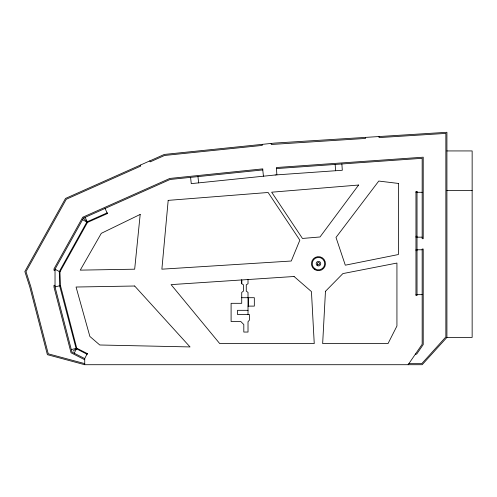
<?xml version="1.0" encoding="UTF-8"?>
<svg xmlns="http://www.w3.org/2000/svg" width="497" height="497" viewBox="0 0 497 497"><rect width="100%" height="100%" fill="white"/><g stroke="black" fill="none" stroke-linecap="round" stroke-linejoin="round"><path stroke-width="0.75" d="M241.722 283.744L241.722 279.954L241.722 283.744L243.462 284.793L243.462 291.105L241.722 292.416L241.722 303.313L231.099 303.313L231.099 321.534L240.809 321.534L243.81 324.535L243.81 332.052L248.015 332.052L248.015 321.714L249.419 320.136L249.419 314.526L237.504 314.526L237.504 310.321L248.015 310.321M74.196 353.205L76.737 348.211L60.454 285.539L59.926 271.915L87.478 222.42L107.545 213.48L107.259 212.84L86.963 221.867L59.298 271.567L59.64 285.75L60.51 285.75M76.675 348.95L76.066 348.385L76.675 348.95L76.718 348.136L76.122 348.59L87.199 354.318L87.522 353.696L76.737 348.211L71.307 349.621M84.726 364.711L47.389 354.672L29.795 286.949L24.85 271.53L65.529 198.433L164.29 154.443L274.717 143.074L446.915 132.289L446.915 337.407L422.17 364.711L84.726 364.711L84.726 358.561L87.267 353.566M84.726 358.561L71.941 352.062L55.03 286.949L55.03 269.188L83.49 218.059L170.111 179.473L262.783 169.931L262.783 168.874L169.837 178.442L82.738 217.239L53.98 268.914L53.98 270.3L55.03 270.3M408.136 364.711L422.17 344.253L422.17 249.034L423.22 249.034L423.22 344.583L416.679 354.119L415.399 354.119M87.665 222.333L87.304 222.724L86.963 221.867L87.379 221.693L87.665 222.333L87.192 221.78M73.14 351.099L76.737 348.211M76.992 348.335L76.122 348.59L59.64 285.75M55.03 286.949L60.454 285.539M275.363 174.975L191.246 183.635L190.6 177.361M276.425 168.582L422.17 158.313L422.17 238.703L423.22 238.703L423.22 157.189L276.425 167.526L276.866 174.869M275.158 174.987L342.309 170.26L341.868 163.973M446.915 150.933L472.15 150.933L472.15 337.407L446.915 337.407M446.915 190.624L472.15 190.624M415.964 192.296L422.17 192.296M415.964 236.274L417.02 236.274M415.964 237.168L422.17 237.168M415.964 249.786L422.17 249.786M415.964 250.674L417.02 250.674M55.03 285.321L53.98 285.321L53.98 287.086L71.046 352.783L84.726 359.741M415.964 294.653L422.17 294.653M241.722 297.703L254.327 297.703L254.327 306.115L248.015 306.115M408.857 363.661L421.773 363.661L445.865 336.929L445.865 133.407L379.062 137.594L379.062 136.538M84.726 363.624L48.252 353.814L30.808 286.657L25.993 271.642L66.281 199.247L140.738 166.085L140.297 165.128M82.577 219.693L87.478 222.42L85.198 217.295M59.41 271.362L60.038 271.716M55.03 269.188L59.926 271.915M83.49 218.059L87.478 222.42M149.734 160.929L150.28 161.836L164.563 155.474L262.248 145.416L262.248 144.354M105.078 208.442L107.358 213.561M271.176 143.44L271.281 144.484L365.5 138.439L365.5 137.389M262.783 169.931L263.429 176.205M197.968 176.603L198.614 182.877M335.158 164.445L335.605 170.732M248.469 297.703L248.469 306.115M248.015 279.538L248.015 283.744L246.263 284.793L246.263 291.105L248.015 292.416L248.015 314.526M398.476 183.449L398.389 254.532L345.303 265.187L336.003 237.442L378.77 181.057L398.476 183.449M325.46 291.31L322.659 343.57L388.033 343.57L396.935 326.007L396.935 263.056L342.887 273.592L325.46 291.31M168.191 200.372L161.879 269.175L291.273 261.018L299.846 240.175L268.107 192.488L168.191 200.372M140.185 214.431L134.675 269.188L80.259 270.132L101.295 233.335L140.185 214.431M358.61 185.033L320.006 236.976L302.443 238.448L271.654 192.196L358.61 185.033M294.069 276.494L171.074 284.619L219.711 343.57L314.247 343.57L311.445 291.602L294.069 276.494M134.675 286.011L76.06 287.024L89.876 336.457L99.767 344.993L190.034 346.931L134.675 286.011M417.02 191.401L415.964 191.401L415.964 295.547L417.02 295.547L417.02 191.401M314.62 269.523A7.008 7.008 0 0 0 325.46 264.05A7.008 7.008 0 0 0 315.303 257.403A7.008 7.008 0 0 0 314.62 269.523M315.03 268.896A6.256 6.256 0 0 0 324.703 264.013A6.256 6.256 0 0 0 315.638 258.073A6.256 6.256 0 0 0 315.03 268.896M317.216 265.56A2.274 2.274 0 0 0 320.727 263.789A2.274 2.274 0 0 0 317.434 261.627A2.274 2.274 0 0 0 317.216 265.56M317.838 264.609A1.137 1.137 0 0 0 319.596 263.721A1.137 1.137 0 0 0 317.95 262.646A1.137 1.137 0 0 0 317.838 264.609"/></g></svg>
